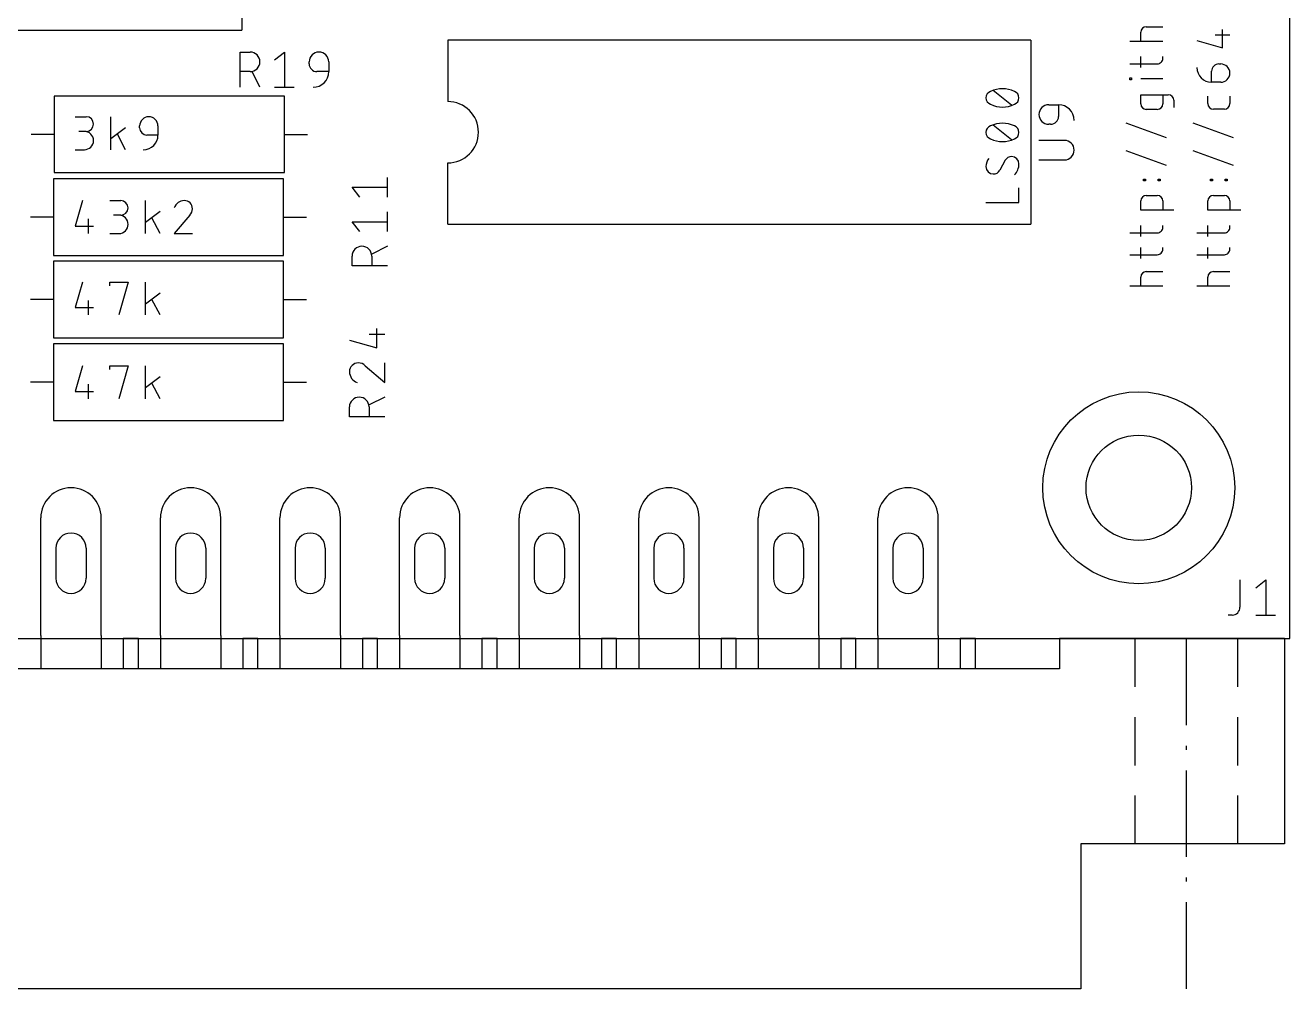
# Model space of a CAD drawing. Extents: x -7 to 100, y -12 to 128.
# Drawn here: x 58.12 to 100, y -11.6 to 20.33 of the extents above; entities that cross this region are included whole.
import ezdxf

# ---------------------------------------------------------------- set-up
doc = ezdxf.new("R2010")
doc.units = 0
for name, color, linetype in [('20', 30, 'CONTINUOUS'), ('21', 253, 'CONTINUOUS'), ('25', 253, 'CONTINUOUS'), ('51', 253, 'CONTINUOUS')]:
    doc.layers.add(name, color=color, linetype=linetype)

msp = doc.modelspace()

# ---------------------------------------------------------------- linework, layer by layer
at = {"layer": '20'}
for p, q in [((100, 0), (100, 100)), ((0, 0), (100, 0))]:
    msp.add_line(p, q, dxfattribs=at)
at = {"layer": '21'}
for p, q in [((65.292, 26.258), (65.292, 20.162)), ((45.988, 20.162), (65.292, 20.162)), ((95.25, 20.2783), (95.7961, 20.2783)), ((97.7759, 19.5799), (97.7759, 20.1866)), ((91.422, 19.828), (72.118, 19.828)), ((72.118, 19.828), (72.118, 17.796)), ((91.422, 19.828), (91.422, 13.732)), ((95.7961, 19.7929), (94.7039, 19.7929)), ((95.068, 19.7929), (95.068, 20.0963)), ((96.9264, 19.8226), (97.7759, 19.5799)), ((97.5332, 20.0046), (98.0186, 20.0046)), ((95.068, 18.9265), (95.068, 19.2906)), ((95.7961, 19.2299), (95.7961, 19.2906)), ((94.7039, 19.0479), (95.6141, 19.0479)), ((97.6545, 19.0436), (97.7152, 19.0436)), ((94.7039, 18.5194), (94.7039, 18.5801)), ((94.7039, 18.5801), (94.7646, 18.5801)), ((94.7646, 18.5194), (94.7039, 18.5194)), ((94.7646, 18.5801), (94.7646, 18.5194)), ((95.7961, 18.5497), (95.068, 18.5497)), ((97.4118, 18.4369), (97.4118, 18.8009)), ((97.7152, 18.4369), (97.4118, 18.4369)), ((90.7909, 17.6756), (90.1841, 18.1611)), ((95.068, 17.719), (95.068, 18.0224)), ((95.068, 18.0224), (95.9781, 18.0224)), ((95.7961, 18.0224), (95.7961, 17.719)), ((66.7041, 17.9812), (59.0841, 17.9812)), ((59.0841, 17.9812), (59.0841, 15.4412)), ((66.7041, 15.4412), (66.7041, 17.9812)), ((96.1602, 17.8403), (96.1602, 17.5976)), ((97.2905, 17.7289), (97.2905, 17.9716)), ((98.0186, 17.9716), (98.0186, 17.7289)), ((59.7789, 17.2942), (60.143, 17.2942)), ((60.9631, 16.202), (60.9631, 17.2942)), ((95.6141, 17.5369), (95.25, 17.5369)), ((97.8366, 17.5469), (97.4725, 17.5469)), ((60.143, 16.8088), (59.9003, 16.8088)), ((61.4485, 16.9302), (60.9631, 16.5661)), ((61.9125, 16.9302), (61.9125, 16.9908)), ((62.5193, 16.9908), (62.5193, 16.6874)), ((90.7909, 16.5326), (90.1841, 17.0181)), ((95.9175, 16.5925), (94.5825, 17.078)), ((98.14, 16.5925), (96.805, 17.078)), ((59.0841, 16.7112), (58.3221, 16.7112)), ((61.4485, 16.202), (61.1755, 16.7178)), ((62.5193, 16.6874), (62.1552, 16.6874)), ((66.7041, 16.7112), (67.4661, 16.7112)), ((59.7789, 16.202), (60.0823, 16.202)), ((95.9175, 15.6781), (94.5825, 16.1636)), ((98.14, 15.6781), (96.805, 16.1636)), ((72.118, 13.732), (72.118, 15.764)), ((90.5785, 15.8525), (90.3965, 15.5188)), ((66.675, 15.24), (59.055, 15.24)), ((59.055, 15.24), (59.055, 12.7)), ((59.0841, 15.4412), (66.7041, 15.4412)), ((66.675, 12.7), (66.675, 15.24)), ((95.159, 15.1666), (95.159, 15.2273)), ((95.159, 15.2273), (95.2197, 15.2273)), ((95.2197, 15.1666), (95.159, 15.1666)), ((95.2197, 15.2273), (95.2197, 15.1666)), ((95.6444, 15.1666), (95.6444, 15.2273)), ((95.6444, 15.2273), (95.7051, 15.2273)), ((95.7051, 15.1666), (95.6444, 15.1666)), ((95.7051, 15.2273), (95.7051, 15.1666)), ((97.3815, 15.1666), (97.3815, 15.2273)), ((97.3815, 15.2273), (97.4422, 15.2273)), ((97.4422, 15.1666), (97.3815, 15.1666)), ((97.4422, 15.2273), (97.4422, 15.1666)), ((97.8669, 15.1666), (97.8669, 15.2273)), ((97.8669, 15.2273), (97.9276, 15.2273)), ((97.9276, 15.1666), (97.8669, 15.1666)), ((97.9276, 15.2273), (97.9276, 15.1666)), ((91.0336, 14.4558), (91.0336, 14.9412)), ((95.25, 14.6858), (95.6141, 14.6858)), ((97.4725, 14.6858), (97.8366, 14.6858)), ((60.0216, 14.5161), (59.7789, 13.6666)), ((60.9219, 14.5161), (61.286, 14.5161)), ((62.1061, 13.4239), (62.1061, 14.5161)), ((89.9414, 14.4558), (91.0336, 14.4558)), ((95.068, 14.2003), (95.068, 14.5037)), ((95.7961, 14.5037), (95.7961, 14.2003)), ((97.2905, 14.2003), (97.2905, 14.5037)), ((98.0186, 14.5037), (98.0186, 14.2003)), ((59.055, 13.97), (58.293, 13.97)), ((60.2036, 13.9093), (60.2036, 13.4239)), ((61.286, 14.0307), (61.0433, 14.0307)), ((62.5915, 14.152), (62.1061, 13.788)), ((62.5915, 13.4239), (62.3185, 13.9397)), ((63.5713, 14.0307), (63.0555, 13.4239)), ((66.675, 13.97), (67.437, 13.97)), ((96.1602, 14.2003), (95.068, 14.2003)), ((98.3827, 14.2003), (97.2905, 14.2003)), ((59.7789, 13.6666), (60.3857, 13.6666)), ((60.9219, 13.4239), (61.2253, 13.4239)), ((63.0555, 13.4239), (63.6623, 13.4239)), ((72.118, 13.732), (91.422, 13.732)), ((94.7039, 13.4472), (95.6141, 13.4472)), ((95.068, 13.3258), (95.068, 13.6899)), ((95.7961, 13.6292), (95.7961, 13.6899)), ((96.9264, 13.4472), (97.8366, 13.4472)), ((97.2905, 13.3258), (97.2905, 13.6899)), ((98.0186, 13.6292), (98.0186, 13.6899)), ((59.055, 12.7), (66.675, 12.7)), ((94.7039, 12.7233), (95.6141, 12.7233)), ((95.068, 12.6019), (95.068, 12.966)), ((95.7961, 12.9053), (95.7961, 12.966)), ((96.9264, 12.7233), (97.8366, 12.7233)), ((97.2905, 12.6019), (97.2905, 12.966)), ((98.0186, 12.9053), (98.0186, 12.966)), ((66.675, 12.5133), (59.055, 12.5133)), ((59.055, 12.5133), (59.055, 9.9733)), ((66.675, 9.9733), (66.675, 12.5133)), ((95.25, 12.1631), (95.7961, 12.1631)), ((97.4725, 12.1631), (98.0186, 12.1631)), ((60.0216, 11.8174), (59.7789, 10.9679)), ((60.9219, 11.696), (60.9219, 11.8174)), ((60.9219, 11.8174), (61.5287, 11.8174)), ((61.5287, 11.8174), (61.2253, 10.7252)), ((62.1061, 10.7252), (62.1061, 11.8174)), ((95.068, 11.6776), (95.068, 11.981)), ((97.2905, 11.6776), (97.2905, 11.981)), ((62.5915, 11.4533), (62.1061, 11.0892)), ((95.7961, 11.6776), (94.7039, 11.6776)), ((98.0186, 11.6776), (96.9264, 11.6776)), ((59.055, 11.2433), (58.293, 11.2433)), ((59.7789, 10.9679), (60.3857, 10.9679)), ((60.2036, 11.2106), (60.2036, 10.7252)), ((62.5915, 10.7252), (62.3185, 11.2409)), ((66.675, 11.2433), (67.437, 11.2433)), ((59.055, 9.9733), (66.675, 9.9733)), ((66.675, 9.771), (59.055, 9.771)), ((59.055, 9.771), (59.055, 7.231)), ((66.675, 7.231), (66.675, 9.771)), ((60.0216, 9.0392), (59.7789, 8.1897)), ((60.9219, 8.9179), (60.9219, 9.0392)), ((60.9219, 9.0392), (61.5287, 9.0392)), ((61.5287, 9.0392), (61.2253, 7.947)), ((62.1061, 7.947), (62.1061, 9.0392)), ((59.055, 8.501), (58.293, 8.501)), ((60.2036, 8.4324), (60.2036, 7.947)), ((62.5915, 8.6752), (62.1061, 8.3111)), ((62.5915, 7.947), (62.3185, 8.4628)), ((66.675, 8.501), (67.437, 8.501)), ((59.7789, 8.1897), (60.3857, 8.1897)), ((59.055, 7.231), (66.675, 7.231)), ((58.64, 0.1), (58.64, -1)), ((60.64, 0.1), (60.64, -1)), ((61.87, 0), (61.37, 0)), ((61.37, 0), (61.37, -1)), ((61.87, -1), (61.87, 0)), ((62.6, 0.1), (62.6, -1)), ((64.6, 0.1), (64.6, -1)), ((65.83, 0), (65.33, 0)), ((65.33, 0), (65.33, -1)), ((65.83, -1), (65.83, 0)), ((66.56, 0.1), (66.56, -1)), ((68.56, 0.1), (68.56, -1)), ((69.79, 0), (69.29, 0)), ((69.29, 0), (69.29, -1)), ((69.79, -1), (69.79, 0)), ((70.52, 0.1), (70.52, -1)), ((72.52, 0.1), (72.52, -1)), ((73.75, 0), (73.25, 0)), ((73.25, 0), (73.25, -1)), ((73.75, -1), (73.75, 0)), ((74.48, 0.1), (74.48, -1)), ((76.48, 0.1), (76.48, -1)), ((77.71, 0), (77.21, 0)), ((77.21, 0), (77.21, -1)), ((77.71, -1), (77.71, 0)), ((78.44, 0.1), (78.44, -1)), ((80.44, 0.1), (80.44, -1)), ((81.67, 0), (81.17, 0)), ((81.17, 0), (81.17, -1)), ((81.67, -1), (81.67, 0)), ((82.4, 0.1), (82.4, -1)), ((84.4, 0.1), (84.4, -1)), ((85.63, 0), (85.13, 0)), ((85.13, 0), (85.13, -1)), ((85.63, -1), (85.63, 0)), ((86.36, 0.1), (86.36, -1)), ((88.36, 0.1), (88.36, -1)), ((89.59, 0), (89.09, 0)), ((89.09, 0), (89.09, -1)), ((89.59, -1), (89.59, 0)), ((94.88, 0), (92.38, 0)), ((92.38, 0), (92.38, -1)), ((96.58, 0), (94.88, 0)), ((94.88, -1.6), (94.88, 0)), ((98.28, 0), (96.58, 0)), ((96.58, -2.8667), (96.58, 0)), ((99.83, 0), (98.28, 0)), ((98.28, -1.6), (98.28, 0)), ((99.83, 0), (99.83, -6.8)), ((92.38, -1), (38.78, -1)), ((94.88, -4.2), (94.88, -2.6)), ((98.28, -4.2), (98.28, -2.6)), ((96.58, -3.6853), (96.58, -3.548)), ((96.58, -7.2333), (96.58, -4.3667)), ((94.88, -6.8), (94.88, -5.2)), ((98.28, -6.8), (98.28, -5.2)), ((94.88, -6.8), (93.08, -6.8)), ((93.08, -6.8), (93.08, -11.6)), ((98.28, -6.8), (94.88, -6.8)), ((99.83, -6.8), (98.28, -6.8)), ((96.58, -8.052), (96.58, -7.9147)), ((96.58, -11.6), (96.58, -8.7333)), ((93.08, -11.6), (38.08, -11.6))]:
    msp.add_line(p, q, dxfattribs=at)
for radius in [3.1789, 1.7463]:
    msp.add_circle((95, 5), radius, dxfattribs=at)
for centre, radius, start, end in [((95.25, 20.0963), 0.182, 90.001, 180), ((95.6141, 19.2299), 0.182, 270, 0.001), ((97.4118, 18.9223), 0.4854, 180.0004, 270), ((97.6545, 18.8009), 0.2427, 89.9993, 180), ((97.7152, 18.7402), 0.3034, 270, 90), ((90.1659, 17.9184), 0.2245, 108.9229, 180), ((90.4875, 17.3217), 0.9001, 90.0001, 115.989), ((90.4875, 17.3217), 0.9001, 64.0111, 90), ((90.8091, 17.9184), 0.2245, 359.9998, 71.0754), ((95.9781, 17.8403), 0.182, 0, 90), ((72.118, 16.78), 1.016, 270, 90), ((90.1659, 17.9184), 0.2245, 180, 251.0763), ((90.4875, 18.515), 0.9001, 244.011, 269.9999), ((90.4875, 18.515), 0.9001, 270, 295.9889), ((90.8091, 17.9184), 0.2245, 288.925, 359.9998), ((95.25, 17.719), 0.182, 180, 270), ((95.6141, 17.719), 0.182, 270, 0), ((97.4725, 17.7289), 0.182, 180, 270), ((97.8366, 17.7289), 0.182, 270, 0), ((60.143, 17.0515), 0.2427, 270, 90), ((62.2159, 16.9908), 0.3034, 0, 180), ((60.0823, 16.5054), 0.3034, 270, 90), ((62.1552, 16.9302), 0.2427, 180, 270), ((90.1659, 16.7754), 0.2245, 108.9229, 180), ((90.1659, 16.7754), 0.2245, 180, 251.0763), ((90.4875, 16.1787), 0.9001, 90.0001, 115.989), ((90.4875, 16.1787), 0.9001, 64.0111, 90), ((90.8091, 16.7754), 0.2245, 359.9998, 71.0754), ((90.8091, 16.7754), 0.2245, 288.925, 359.9998), ((62.0338, 16.6874), 0.4854, 270.0004, 360), ((90.4875, 17.372), 0.9001, 244.011, 269.9999), ((90.4875, 17.372), 0.9001, 270, 295.9889), ((90.3965, 15.6401), 0.4551, 143.1293, 180), ((90.7909, 15.7273), 0.2465, 90, 149.4881), ((90.7909, 15.7311), 0.2427, 0, 90), ((90.1841, 15.6401), 0.2427, 180, 270), ((90.1841, 15.6439), 0.2465, 269.9998, 329.4903), ((90.5209, 15.7311), 0.5127, 314.7605, 359.9998), ((95.25, 14.5037), 0.182, 90.001, 180), ((95.6141, 14.5037), 0.182, 0, 90), ((97.4725, 14.5037), 0.182, 90.001, 180), ((97.8366, 14.5037), 0.182, 0, 90), ((61.286, 14.2734), 0.2427, 270, 90), ((63.3892, 14.1653), 0.3508, 89.9999, 162.0556), ((63.3892, 14.2431), 0.2731, 0, 90), ((63.369, 14.2431), 0.2933, 313.604, 359.9998), ((61.2253, 13.7273), 0.3034, 270, 90), ((95.6141, 13.6292), 0.182, 270, 0.001), ((97.8366, 13.6292), 0.182, 270, 0.001), ((95.6141, 12.9053), 0.182, 270, 0.001), ((97.8366, 12.9053), 0.182, 270, 0.001), ((95.25, 11.981), 0.182, 90.001, 180), ((97.4725, 11.981), 0.182, 90.001, 180)]:
    msp.add_arc(centre, radius, start, end, dxfattribs=at)
at = {"layer": '25'}
for p, q in [((65.2467, 18.2701), (65.2467, 19.4385)), ((65.2467, 19.4385), (65.5713, 19.4385)), ((66.3824, 19.1789), (66.7069, 19.4385)), ((66.7069, 19.4385), (66.7069, 18.2701)), ((67.5254, 19.0491), (67.5254, 19.114)), ((68.1745, 19.114), (68.1745, 18.7894)), ((65.5713, 18.7894), (65.2467, 18.7894)), ((65.8959, 18.2701), (65.6362, 18.7894)), ((68.1745, 18.7894), (67.785, 18.7894)), ((66.3824, 18.2701), (67.0315, 18.2701)), ((92.0184, 17.6936), (92.343, 17.6936)), ((92.343, 17.6936), (92.343, 17.3041)), ((92.0833, 17.0444), (92.0184, 17.0444)), ((92.5377, 16.5125), (91.6939, 16.5125)), ((91.6939, 15.8634), (92.5377, 15.8634)), ((70.1167, 14.6326), (70.1167, 15.2817)), ((69.2079, 14.6326), (68.9483, 14.9571)), ((68.9483, 14.9571), (70.1167, 14.9571)), ((70.1167, 13.4896), (70.1167, 14.1387)), ((69.2079, 13.4896), (68.9483, 13.8141)), ((68.9483, 13.8141), (70.1167, 13.8141)), ((70.1167, 13.003), (69.5974, 12.7434)), ((68.9483, 12.3539), (68.9483, 12.6785)), ((69.5974, 12.6785), (69.5974, 12.3539)), ((70.1167, 12.3539), (68.9483, 12.3539)), ((69.5102, 10.0863), (70.0295, 10.0863)), ((69.7698, 9.6319), (69.7698, 10.281)), ((68.8611, 9.8916), (69.7698, 9.6319)), ((69.3804, 9.0407), (70.0295, 8.4889)), ((70.0295, 8.4889), (70.0295, 9.138)), ((70.0295, 8.0024), (69.5102, 7.7428)), ((68.8611, 7.3533), (68.8611, 7.6779)), ((69.5102, 7.6779), (69.5102, 7.3533)), ((70.0295, 7.3533), (68.8611, 7.3533)), ((98.3528, 1.9492), (98.3528, 1.0404)), ((98.8801, 1.6896), (99.2046, 1.9492)), ((99.2046, 1.9492), (99.2046, 0.7808)), ((98.0931, 0.7808), (97.9633, 0.7808)), ((98.8801, 0.7808), (99.5292, 0.7808))]:
    msp.add_line(p, q, dxfattribs=at)
for centre, radius, start, end in [((65.5713, 19.114), 0.3246, 270, 90), ((67.8499, 19.114), 0.3246, 0, 180), ((67.785, 19.0491), 0.2596, 180, 270), ((67.6552, 18.7894), 0.5193, 270, 0), ((92.0184, 17.369), 0.3246, 90, 270), ((92.343, 17.1743), 0.5193, 0, 90), ((92.0833, 17.3041), 0.2596, 270, 0), ((92.5377, 16.1879), 0.3246, 270, 90), ((69.2729, 12.6785), 0.3246, 0, 180), ((69.1532, 8.8459), 0.2921, 90, 180), ((69.2364, 8.8459), 0.3753, 180.0001, 252.0554), ((69.1532, 8.8243), 0.3137, 43.6034, 90.0002), ((69.1856, 7.6779), 0.3246, 0, 180), ((98.0931, 1.0404), 0.2596, 270, 0)]:
    msp.add_arc(centre, radius, start, end, dxfattribs=at)
at = {"layer": '51'}
for p, q in [((58.64, 0.1), (58.64, 4)), ((60.64, 0.1), (60.64, 4)), ((62.6, 0.1), (62.6, 4)), ((64.6, 0.1), (64.6, 4)), ((66.56, 0.1), (66.56, 4)), ((68.56, 0.1), (68.56, 4)), ((70.52, 0.1), (70.52, 4)), ((72.52, 0.1), (72.52, 4)), ((74.48, 0.1), (74.48, 4)), ((76.48, 0.1), (76.48, 4)), ((78.44, 0.1), (78.44, 4)), ((80.44, 0.1), (80.44, 4)), ((82.4, 0.1), (82.4, 4)), ((84.4, 0.1), (84.4, 4)), ((86.36, 0.1), (86.36, 4)), ((88.36, 0.1), (88.36, 4)), ((59.14, 3), (59.14, 2)), ((60.14, 3), (60.14, 2)), ((63.1, 3), (63.1, 2)), ((64.1, 3), (64.1, 2)), ((67.06, 3), (67.06, 2)), ((68.06, 3), (68.06, 2)), ((71.02, 3), (71.02, 2)), ((72.02, 3), (72.02, 2)), ((74.98, 3), (74.98, 2)), ((75.98, 3), (75.98, 2)), ((78.94, 3), (78.94, 2)), ((79.94, 3), (79.94, 2)), ((82.9, 3), (82.9, 2)), ((83.9, 3), (83.9, 2)), ((86.86, 3), (86.86, 2)), ((87.86, 3), (87.86, 2))]:
    msp.add_line(p, q, dxfattribs=at)
for centre, radius, start, end in [((59.64, 4), 1, 0, 180), ((63.6, 4), 1, 0, 180), ((67.56, 4), 1, 0, 180), ((71.52, 4), 1, 0, 180), ((75.48, 4), 1, 0, 180), ((79.44, 4), 1, 0, 180), ((83.4, 4), 1, 0, 180), ((87.36, 4), 1, 0, 180), ((59.64, 3), 0.5, 0, 180), ((63.6, 3), 0.5, 0, 180), ((67.56, 3), 0.5, 0, 180), ((71.52, 3), 0.5, 0, 180), ((75.48, 3), 0.5, 0, 180), ((79.44, 3), 0.5, 0, 180), ((83.4, 3), 0.5, 0, 180), ((87.36, 3), 0.5, 0, 180), ((59.64, 2), 0.5, 180, 0), ((63.6, 2), 0.5, 180, 0), ((67.56, 2), 0.5, 180, 0), ((71.52, 2), 0.5, 180, 0), ((75.48, 2), 0.5, 180, 0), ((79.44, 2), 0.5, 180, 0), ((83.4, 2), 0.5, 180, 0), ((87.36, 2), 0.5, 180, 0)]:
    msp.add_arc(centre, radius, start, end, dxfattribs=at)

doc.saveas('drawing.dxf')
